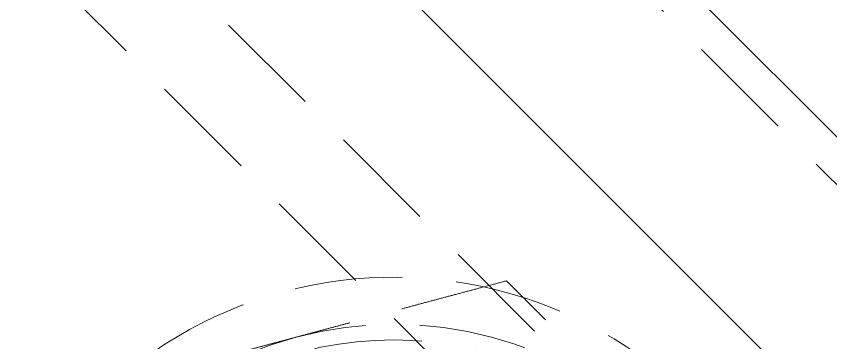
# Model space of a CAD drawing. Header units: millimetres. Extents: x -46397 to 283259, y -8690 to 23983.
# Drawn here: x -39635.29 to -39597.64, y -2240.82 to -2225.72 of the extents above; entities that cross this region are included whole.
import ezdxf

# ---------------------------------------------------------------- set-up
doc = ezdxf.new("R2010")
doc.units = ezdxf.units.MM
doc.linetypes.add('HIDDENX2', pattern=[0.75, 0.5, -0.25])

# ---------------------------------------------------------------- blocks, each defined once
blk = doc.blocks.new('ksajd jkajkdqwe')
at = {"color": 2, "linetype": 'Continuous', "lineweight": 0, "ltscale": 10}
for p, q in [((5822.086, -694.982), (5752.232, -625.128)), ((5744.471, -630.672), (5816.542, -702.744))]:
    blk.add_line(p, q, dxfattribs=at)
at = {"color": 1, "linetype": 'HIDDENX2', "lineweight": 0, "ltscale": 10}
for p, q in [((5818.76, -693.873), (5753.341, -628.454)), ((5772.723, -674.492), (5729.46, -631.229)), ((5775.683, -671.531), (5741.588, -637.436))]:
    blk.add_line(p, q, dxfattribs=at)
blk.add_circle((5763.874, -683.34), 16.7, dxfattribs=at)
for radius, start, end in [(19.601, 45, 169.0558), (17.425, 45, 105), (17.425, 105, 165)]:
    blk.add_arc((5763.874, -683.34), radius, start, end, dxfattribs=at)
for points, weights in [([(5769.082, -663.904), (5763.874, -665.3), (5759.364, -666.508)], [1.34963998936, 1.45403500584, 1.45403500584]), ([(5776.196, -671.018), (5772.894, -667.717), (5769.082, -663.904)], [1.45403500584, 1.45403500584, 1.34963998936]), ([(5759.364, -666.508), (5754.855, -667.717), (5749.647, -669.112)], [1.45403500584, 1.45403500584, 1.34963998936])]:
    blk.add_rational_spline(points, weights, degree=2, dxfattribs=at)

msp = doc.modelspace()

# ---------------------------------------------------------------- block references
msp.add_blockref('ksajd jkajkdqwe', (-45381.712, -1574.049, -1.499))

doc.saveas('drawing.dxf')
